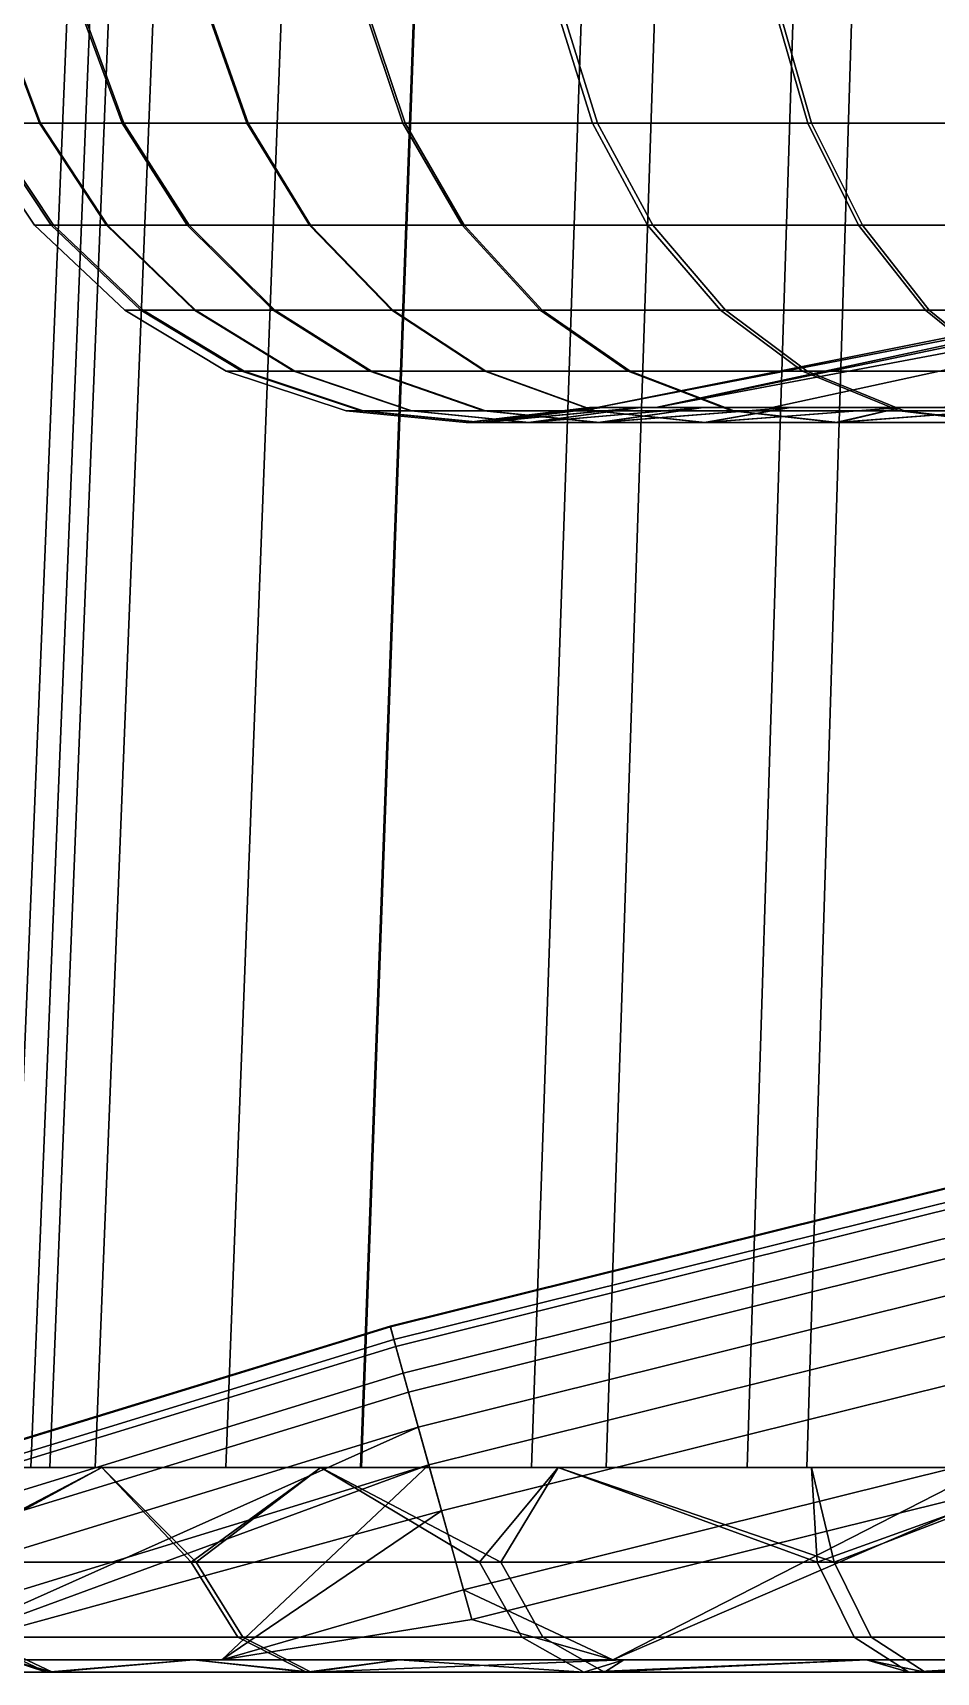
# Model space of a CAD drawing. Extents: x -14.7 to 14.7, y -21.5 to 0.1.
# Drawn here: x -11.45 to -8.21, y -21.5 to -15.63 of the extents above; entities that cross this region are included whole.
import ezdxf

# ---------------------------------------------------------------- set-up
doc = ezdxf.new("R2010")
doc.units = 0
doc.header["$MEASUREMENT"] = 0
doc.layers.add('IGES LEVEL 0', color=9, linetype='CONTINUOUS')

msp = doc.modelspace()

# ---------------------------------------------------------------- linework, layer by layer
at = {"layer": 'IGES LEVEL 0'}
for points in [[(-11.4529, -20.7685, -9.2607), (-10.9134, -7.5314, -8.8245), (-11.9455, -7.5314, -7.3674), (-12.536, -20.7685, -7.7316)], [(-12.143, -20.7685, 8.3352), (-11.5711, -7.5314, 7.9426), (-11.2727, -7.5314, 8.3607), (-11.8299, -20.7685, 8.774)], [(-11.8299, -20.7685, 8.774), (-11.2727, -7.5314, 8.3607), (-10.9939, -7.5314, 8.7241), (-11.5373, -20.7685, 9.1553)], [(-11.5373, -20.7685, 9.1553), (-10.9939, -7.5314, 8.7241), (-10.849, -7.5314, 8.9036), (-11.3853, -20.7685, 9.3437)], [(-10.2726, -20.7685, -10.5547), (-9.7888, -7.5314, -10.0576), (-10.9134, -7.5314, -8.8245), (-11.4529, -20.7685, -9.2607)], [(-11.3853, -20.7685, 9.3437), (-10.849, -7.5314, 8.9036), (-10.6941, -7.5314, 9.089), (-11.2227, -20.7685, 9.5383)], [(-11.2227, -20.7685, 9.5383), (-10.6941, -7.5314, 9.089), (-10.2487, -7.5314, 9.5885), (-10.7552, -20.7685, 10.0625)], [(-10.7552, -20.7685, 10.0625), (-10.2487, -7.5314, 9.5885), (-9.7853, -7.5314, 10.0609), (-10.269, -20.7685, 10.5582)], [(-9.3933, -20.7685, -11.3444), (-8.9508, -7.5314, -10.8101), (-9.7888, -7.5314, -10.0576), (-10.2726, -20.7685, -10.5547)], [(-10.269, -20.7685, 10.5582), (-9.7853, -7.5314, 10.0609), (-9.2055, -7.5314, 10.594), (-9.6605, -20.7685, 11.1177)], [(-9.6605, -20.7685, 11.1177), (-9.2055, -7.5314, 10.594), (-8.4689, -7.5314, 11.1916), (-8.8875, -20.7685, 11.7448)], [(-8.674, -20.7685, -11.9033), (-8.2655, -7.5314, -11.3427), (-8.9508, -7.5314, -10.8101), (-9.3933, -20.7685, -11.3444)], [(-8.8875, -20.7685, 11.7448), (-8.4689, -7.5314, 11.1916), (-7.3665, -7.5314, 11.9461), (-7.7306, -20.7685, 12.5366)], [(-8.0234, -20.7685, -12.3513), (-7.6454, -7.5314, -11.7695), (-8.2655, -7.5314, -11.3427), (-8.674, -20.7685, -11.9033)], [(-11.5832, -15.53, -2.4998), (-11.4223, -15.9567, -2.4651), (-11.6245, -15.9567, -1.1894), (-11.7883, -15.53, -1.2061)], [(-11.7797, -15.53, 1.288), (-11.616, -15.9567, 1.2701), (-11.4187, -15.9567, 2.4813), (-11.5796, -15.53, 2.5162)], [(-11.2835, -15.53, -3.6198), (-11.1267, -15.9567, -3.5695), (-11.4223, -15.9567, -2.4651), (-11.5832, -15.53, -2.4998)], [(-11.5796, -15.53, 2.5162), (-11.4187, -15.9567, 2.4813), (-11.1202, -15.9567, 3.5896), (-11.2769, -15.53, 3.6401)], [(-10.8258, -15.53, -4.8188), (-10.6754, -15.9567, -4.7518), (-11.1267, -15.9567, -3.5695), (-11.2835, -15.53, -3.6198)], [(-11.2769, -15.53, 3.6401), (-11.1202, -15.9567, 3.5896), (-10.6794, -15.9567, 4.7429), (-10.8299, -15.53, 4.8097)], [(-10.8299, -15.53, 4.8097), (-10.6794, -15.9567, 4.7429), (-10.1216, -15.9567, 5.8393), (-10.2642, -15.53, 5.9215)], [(-10.2559, -15.53, -5.936), (-10.1134, -15.9567, -5.8536), (-10.6754, -15.9567, -4.7518), (-10.8258, -15.53, -4.8188)], [(-10.2642, -15.53, 5.9215), (-10.1216, -15.9567, 5.8393), (-9.4242, -15.9567, 6.9086), (-9.557, -15.53, 7.006)], [(-9.5756, -15.53, -6.9805), (-9.4425, -15.9567, -6.8835), (-10.1134, -15.9567, -5.8536), (-10.2559, -15.53, -5.936)], [(-8.7934, -15.53, -7.9433), (-8.6712, -15.9567, -7.8329), (-9.4425, -15.9567, -6.8835), (-9.5756, -15.53, -6.9805)], [(-9.557, -15.53, 7.006), (-9.4242, -15.9567, 6.9086), (-8.6571, -15.9567, 7.8485), (-8.7791, -15.53, 7.9591)], [(-7.9586, -15.53, -8.7796), (-7.848, -15.9567, -8.6576), (-8.6712, -15.9567, -7.8329), (-8.7934, -15.53, -7.9433)], [(-8.7791, -15.53, 7.9591), (-8.6571, -15.9567, 7.8485), (-7.7867, -15.9567, 8.7127), (-7.8964, -15.53, 8.8355)], [(-11.6852, -15.9567, 0.0116), (-11.44, -16.3208, 0.0114), (-11.3722, -16.3208, 1.2435), (-11.616, -15.9567, 1.2701)], [(-11.6245, -15.9567, -1.1894), (-11.3806, -16.3208, -1.1644), (-11.44, -16.3208, 0.0114), (-11.6852, -15.9567, 0.0116)], [(-11.4223, -15.9567, -2.4651), (-11.1825, -16.3208, -2.4134), (-11.3806, -16.3208, -1.1644), (-11.6245, -15.9567, -1.1894)], [(-11.616, -15.9567, 1.2701), (-11.3722, -16.3208, 1.2435), (-11.1791, -16.3208, 2.4292), (-11.4187, -15.9567, 2.4813)], [(-11.1267, -15.9567, -3.5695), (-10.8932, -16.3208, -3.4946), (-11.1825, -16.3208, -2.4134), (-11.4223, -15.9567, -2.4651)], [(-11.4187, -15.9567, 2.4813), (-11.1791, -16.3208, 2.4292), (-10.8869, -16.3208, 3.5142), (-11.1202, -15.9567, 3.5896)], [(-10.6754, -15.9567, -4.7518), (-10.4514, -16.3208, -4.6521), (-10.8932, -16.3208, -3.4946), (-11.1267, -15.9567, -3.5695)], [(-11.1202, -15.9567, 3.5896), (-10.8869, -16.3208, 3.5142), (-10.4553, -16.3208, 4.6434), (-10.6794, -15.9567, 4.7429)], [(-10.6794, -15.9567, 4.7429), (-10.4553, -16.3208, 4.6434), (-9.9092, -16.3208, 5.7167), (-10.1216, -15.9567, 5.8393)], [(-10.1134, -15.9567, -5.8536), (-9.9011, -16.3208, -5.7307), (-10.4514, -16.3208, -4.6521), (-10.6754, -15.9567, -4.7518)], [(-10.1216, -15.9567, 5.8393), (-9.9092, -16.3208, 5.7167), (-9.2264, -16.3208, 6.7636), (-9.4242, -15.9567, 6.9086)], [(-9.4425, -15.9567, -6.8835), (-9.2444, -16.3208, -6.7391), (-9.9011, -16.3208, -5.7307), (-10.1134, -15.9567, -5.8536)], [(-8.6712, -15.9567, -7.8329), (-8.4892, -16.3208, -7.6685), (-9.2444, -16.3208, -6.7391), (-9.4425, -15.9567, -6.8835)], [(-9.4242, -15.9567, 6.9086), (-9.2264, -16.3208, 6.7636), (-8.4754, -16.3208, 7.6838), (-8.6571, -15.9567, 7.8485)], [(-7.848, -15.9567, -8.6576), (-7.6833, -16.3208, -8.4759), (-8.4892, -16.3208, -7.6685), (-8.6712, -15.9567, -7.8329)], [(-8.6571, -15.9567, 7.8485), (-8.4754, -16.3208, 7.6838), (-7.6233, -16.3208, 8.5299), (-7.7867, -15.9567, 8.7127)], [(-11.44, -16.3208, 0.0114), (-11.1172, -16.6257, 0.0111), (-11.0513, -16.6257, 1.2084), (-11.3722, -16.3208, 1.2435)], [(-11.3806, -16.3208, -1.1644), (-11.0595, -16.6257, -1.1316), (-11.1172, -16.6257, 0.0111), (-11.44, -16.3208, 0.0114)], [(-11.1825, -16.3208, -2.4134), (-10.867, -16.6257, -2.3453), (-11.0595, -16.6257, -1.1316), (-11.3806, -16.3208, -1.1644)], [(-11.3722, -16.3208, 1.2435), (-11.0513, -16.6257, 1.2084), (-10.8637, -16.6257, 2.3607), (-11.1791, -16.3208, 2.4292)], [(-10.8932, -16.3208, -3.4946), (-10.5858, -16.6257, -3.396), (-10.867, -16.6257, -2.3453), (-11.1825, -16.3208, -2.4134)], [(-11.1791, -16.3208, 2.4292), (-10.8637, -16.6257, 2.3607), (-10.5797, -16.6257, 3.4151), (-10.8869, -16.3208, 3.5142)], [(-10.4514, -16.3208, -4.6521), (-10.1565, -16.6257, -4.5208), (-10.5858, -16.6257, -3.396), (-10.8932, -16.3208, -3.4946)], [(-10.8869, -16.3208, 3.5142), (-10.5797, -16.6257, 3.4151), (-10.1603, -16.6257, 4.5123), (-10.4553, -16.3208, 4.6434)], [(-10.4553, -16.3208, 4.6434), (-10.1603, -16.6257, 4.5123), (-9.6296, -16.6257, 5.5554), (-9.9092, -16.3208, 5.7167)], [(-9.9011, -16.3208, -5.7307), (-9.6218, -16.6257, -5.569), (-10.1565, -16.6257, -4.5208), (-10.4514, -16.3208, -4.6521)], [(-9.9092, -16.3208, 5.7167), (-9.6296, -16.6257, 5.5554), (-8.9661, -16.6257, 6.5728), (-9.2264, -16.3208, 6.7636)], [(-9.2444, -16.3208, -6.7391), (-8.9835, -16.6257, -6.5489), (-9.6218, -16.6257, -5.569), (-9.9011, -16.3208, -5.7307)], [(-8.4892, -16.3208, -7.6685), (-8.2497, -16.6257, -7.4522), (-8.9835, -16.6257, -6.5489), (-9.2444, -16.3208, -6.7391)], [(-9.2264, -16.3208, 6.7636), (-8.9661, -16.6257, 6.5728), (-8.2363, -16.6257, 7.467), (-8.4754, -16.3208, 7.6838)], [(-7.6833, -16.3208, -8.4759), (-7.4665, -16.6257, -8.2367), (-8.2497, -16.6257, -7.4522), (-8.4892, -16.3208, -7.6685)], [(-8.4754, -16.3208, 7.6838), (-8.2363, -16.6257, 7.467), (-7.4082, -16.6257, 8.2892), (-7.6233, -16.3208, 8.5299)], [(-9.4256, -16.9742, -0.7064), (-9.2151, -16.9742, -2.1033), (-6.3515, -16.3793, -1.1199)], [(-6.3515, -16.3793, -1.1199), (-6.4495, -16.3793), (-9.4256, -16.9742, -0.7064)], [(-9.2151, -16.9742, 2.1033), (-9.4256, -16.9742, -0.7064), (-6.4495, -16.3793)], [(-9.2151, -16.9742, -2.1033), (-8.7987, -16.9742, -3.4532), (-6.0605, -16.3793, -2.2058)], [(-6.0605, -16.3793, -2.2058), (-6.3515, -16.3793, -1.1199), (-9.2151, -16.9742, -2.1033)], [(-6.4495, -16.3793), (-6.3515, -16.3793, 1.1199), (-9.2151, -16.9742, 2.1033)], [(-6.3515, -16.3793, 1.1199), (-6.0605, -16.3793, 2.2058), (-9.2151, -16.9742, 2.1033)], [(-8.1857, -16.9742, 4.726), (-9.2151, -16.9742, 2.1033), (-6.0605, -16.3793, 2.2058)], [(-8.7987, -16.9742, -3.4532), (-8.1857, -16.9742, -4.726), (-6.0605, -16.3793, -2.2058)], [(-11.1172, -16.6257, 0.0111), (-10.7535, -16.8434, 0.0107), (-10.6898, -16.8434, 1.1689), (-11.0513, -16.6257, 1.2084)], [(-11.0595, -16.6257, -1.1316), (-10.6977, -16.8434, -1.0945), (-10.7535, -16.8434, 0.0107), (-11.1172, -16.6257, 0.0111)], [(-10.867, -16.6257, -2.3453), (-10.5115, -16.8434, -2.2685), (-10.6977, -16.8434, -1.0945), (-11.0595, -16.6257, -1.1316)], [(-11.0513, -16.6257, 1.2084), (-10.6898, -16.8434, 1.1689), (-10.5083, -16.8434, 2.2834), (-10.8637, -16.6257, 2.3607)], [(-10.5858, -16.6257, -3.396), (-10.2395, -16.8434, -3.2849), (-10.5115, -16.8434, -2.2685), (-10.867, -16.6257, -2.3453)], [(-10.8637, -16.6257, 2.3607), (-10.5083, -16.8434, 2.2834), (-10.2336, -16.8434, 3.3034), (-10.5797, -16.6257, 3.4151)], [(-10.1565, -16.6257, -4.5208), (-9.8242, -16.8434, -4.3729), (-10.2395, -16.8434, -3.2849), (-10.5858, -16.6257, -3.396)], [(-10.5797, -16.6257, 3.4151), (-10.2336, -16.8434, 3.3034), (-9.8279, -16.8434, 4.3647), (-10.1603, -16.6257, 4.5123)], [(-10.1603, -16.6257, 4.5123), (-9.8279, -16.8434, 4.3647), (-9.3146, -16.8434, 5.3737), (-9.6296, -16.6257, 5.5554)], [(-9.6218, -16.6257, -5.569), (-9.307, -16.8434, -5.3868), (-9.8242, -16.8434, -4.3729), (-10.1565, -16.6257, -4.5208)], [(-9.6296, -16.6257, 5.5554), (-9.3146, -16.8434, 5.3737), (-8.6727, -16.8434, 6.3578), (-8.9661, -16.6257, 6.5728)], [(-8.9835, -16.6257, -6.5489), (-8.6896, -16.8434, -6.3347), (-9.307, -16.8434, -5.3868), (-9.6218, -16.6257, -5.569)], [(-8.2497, -16.6257, -7.4522), (-7.9798, -16.8434, -7.2084), (-8.6896, -16.8434, -6.3347), (-8.9835, -16.6257, -6.5489)], [(-8.9661, -16.6257, 6.5728), (-8.6727, -16.8434, 6.3578), (-7.9668, -16.8434, 7.2227), (-8.2363, -16.6257, 7.467)], [(-7.4665, -16.6257, -8.2367), (-7.2222, -16.8434, -7.9673), (-7.9798, -16.8434, -7.2084), (-8.2497, -16.6257, -7.4522)], [(-8.2363, -16.6257, 7.467), (-7.9668, -16.8434, 7.2227), (-7.1659, -16.8434, 8.018), (-7.4082, -16.6257, 8.2892)], [(-10.7535, -16.8434, 0.0107), (-10.3239, -16.9857, 0.0103), (-10.2627, -16.9857, 1.1222), (-10.6898, -16.8434, 1.1689)], [(-10.6977, -16.8434, -1.0945), (-10.2703, -16.9857, -1.0508), (-10.3239, -16.9857, 0.0103), (-10.7535, -16.8434, 0.0107)], [(-10.5115, -16.8434, -2.2685), (-10.0916, -16.9857, -2.1779), (-10.2703, -16.9857, -1.0508), (-10.6977, -16.8434, -1.0945)], [(-10.6898, -16.8434, 1.1689), (-10.2627, -16.9857, 1.1222), (-10.0885, -16.9857, 2.1922), (-10.5083, -16.8434, 2.2834)], [(-10.2395, -16.8434, -3.2849), (-9.8305, -16.9857, -3.1536), (-10.0916, -16.9857, -2.1779), (-10.5115, -16.8434, -2.2685)], [(-10.5083, -16.8434, 2.2834), (-10.0885, -16.9857, 2.1922), (-9.8247, -16.9857, 3.1714), (-10.2336, -16.8434, 3.3034)], [(-9.8242, -16.8434, -4.3729), (-9.4318, -16.9857, -4.1982), (-9.8305, -16.9857, -3.1536), (-10.2395, -16.8434, -3.2849)], [(-10.2336, -16.8434, 3.3034), (-9.8247, -16.9857, 3.1714), (-9.4353, -16.9857, 4.1904), (-9.8279, -16.8434, 4.3647)], [(-9.8279, -16.8434, 4.3647), (-9.4353, -16.9857, 4.1904), (-8.9425, -16.9857, 5.159), (-9.3146, -16.8434, 5.3737)], [(-9.307, -16.8434, -5.3868), (-8.9352, -16.9857, -5.1716), (-9.4318, -16.9857, -4.1982), (-9.8242, -16.8434, -4.3729)], [(-9.3146, -16.8434, 5.3737), (-8.9425, -16.9857, 5.159), (-8.3263, -16.9857, 6.1038), (-8.6727, -16.8434, 6.3578)], [(-8.6896, -16.8434, -6.3347), (-8.3425, -16.9857, -6.0816), (-8.9352, -16.9857, -5.1716), (-9.307, -16.8434, -5.3868)], [(-7.9798, -16.8434, -7.2084), (-7.661, -16.9857, -6.9204), (-8.3425, -16.9857, -6.0816), (-8.6896, -16.8434, -6.3347)], [(-8.6727, -16.8434, 6.3578), (-8.3263, -16.9857, 6.1038), (-7.6485, -16.9857, 6.9342), (-7.9668, -16.8434, 7.2227)], [(-10.3239, -16.9857, 0.0103), (-9.894, -17.0281, 0.0099), (-9.8354, -17.0281, 1.0754), (-10.2627, -16.9857, 1.1222)], [(-10.2703, -16.9857, -1.0508), (-9.8426, -17.0281, -1.0071), (-9.894, -17.0281, 0.0099), (-10.3239, -16.9857, 0.0103)], [(-10.0916, -16.9857, -2.1779), (-9.6713, -17.0281, -2.0872), (-9.8426, -17.0281, -1.0071), (-10.2703, -16.9857, -1.0508)], [(-10.2627, -16.9857, 1.1222), (-9.8354, -17.0281, 1.0754), (-9.6684, -17.0281, 2.1009), (-10.0885, -16.9857, 2.1922)], [(-9.8305, -16.9857, -3.1536), (-9.4211, -17.0281, -3.0223), (-9.6713, -17.0281, -2.0872), (-10.0916, -16.9857, -2.1779)], [(-10.0885, -16.9857, 2.1922), (-9.6684, -17.0281, 2.1009), (-9.4156, -17.0281, 3.0393), (-9.8247, -16.9857, 3.1714)], [(-9.4065, -16.9742, -0.9265), (-9.4521, -16.9742), (-9.894, -17.0281, 0.0099)], [(-9.4521, -16.9742), (-9.4065, -16.9742, 0.9265), (-9.894, -17.0281, 0.0099)], [(-9.8354, -17.0281, 1.0754), (-9.894, -17.0281, 0.0099), (-9.4065, -16.9742, 0.9265)], [(-9.894, -17.0281, 0.0099), (-9.8426, -17.0281, -1.0071), (-9.4065, -16.9742, -0.9265)], [(-9.2704, -16.9742, -1.844), (-9.4065, -16.9742, -0.9265), (-9.8426, -17.0281, -1.0071)], [(-9.8426, -17.0281, -1.0071), (-9.6713, -17.0281, -2.0872), (-9.2704, -16.9742, -1.844)], [(-9.4065, -16.9742, 0.9265), (-9.2704, -16.9742, 1.844), (-9.8354, -17.0281, 1.0754)], [(-9.6684, -17.0281, 2.1009), (-9.8354, -17.0281, 1.0754), (-9.2704, -16.9742, 1.844)], [(-9.4318, -16.9857, -4.1982), (-9.039, -17.0281, -4.0234), (-9.4211, -17.0281, -3.0223), (-9.8305, -16.9857, -3.1536)], [(-9.8247, -16.9857, 3.1714), (-9.4156, -17.0281, 3.0393), (-9.0424, -17.0281, 4.0159), (-9.4353, -16.9857, 4.1904)], [(-9.045, -16.9742, -2.7438), (-9.2704, -16.9742, -1.844), (-9.6713, -17.0281, -2.0872)], [(-9.6713, -17.0281, -2.0872), (-9.4211, -17.0281, -3.0223), (-9.045, -16.9742, -2.7438)], [(-9.2704, -16.9742, 1.844), (-9.045, -16.9742, 2.7438), (-9.6684, -17.0281, 2.1009)], [(-9.4156, -17.0281, 3.0393), (-9.6684, -17.0281, 2.1009), (-9.045, -16.9742, 2.7438)], [(-9.4353, -16.9857, 4.1904), (-9.0424, -17.0281, 4.0159), (-8.5701, -17.0281, 4.9442), (-8.9425, -16.9857, 5.159)], [(-8.9352, -16.9857, -5.1716), (-8.5631, -17.0281, -4.9563), (-9.039, -17.0281, -4.0234), (-9.4318, -16.9857, -4.1982)], [(-9.2151, -16.9742, 2.1033), (-9.4256, -16.9742, 0.7064), (-9.4256, -16.9742, -0.7064)], [(-8.7326, -16.9742, -3.6171), (-9.045, -16.9742, -2.7438), (-9.4211, -17.0281, -3.0223)], [(-9.4211, -17.0281, -3.0223), (-9.039, -17.0281, -4.0234), (-8.7326, -16.9742, -3.6171)], [(-9.045, -16.9742, 2.7438), (-8.7326, -16.9742, 3.6171), (-9.4156, -17.0281, 3.0393)], [(-9.0424, -17.0281, 4.0159), (-9.4156, -17.0281, 3.0393), (-8.7326, -16.9742, 3.6171)], [(-8.1857, -16.9742, 4.726), (-8.7987, -16.9742, 3.4532), (-9.2151, -16.9742, 2.1033)], [(-8.7326, -16.9742, 3.6171), (-8.336, -16.9742, 4.4557), (-9.0424, -17.0281, 4.0159)], [(-8.5701, -17.0281, 4.9442), (-9.0424, -17.0281, 4.0159), (-8.336, -16.9742, 4.4557)], [(-8.336, -16.9742, -4.4557), (-8.7326, -16.9742, -3.6171), (-9.039, -17.0281, -4.0234)], [(-9.039, -17.0281, -4.0234), (-8.5631, -17.0281, -4.9563), (-8.336, -16.9742, -4.4557)], [(-8.9425, -16.9857, 5.159), (-8.5701, -17.0281, 4.9442), (-7.9796, -17.0281, 5.8496), (-8.3263, -16.9857, 6.1038)], [(-8.3425, -16.9857, -6.0816), (-7.9951, -17.0281, -5.8283), (-8.5631, -17.0281, -4.9563), (-8.9352, -16.9857, -5.1716)], [(-8.336, -16.9742, 4.4557), (-7.8591, -16.9742, 5.2513), (-8.5701, -17.0281, 4.9442)], [(-7.9796, -17.0281, 5.8496), (-8.5701, -17.0281, 4.9442), (-7.8591, -16.9742, 5.2513)], [(-7.8591, -16.9742, -5.2513), (-8.336, -16.9742, -4.4557), (-8.5631, -17.0281, -4.9563)], [(-8.5631, -17.0281, -4.9563), (-7.9951, -17.0281, -5.8283), (-7.8591, -16.9742, -5.2513)], [(-7.661, -16.9857, -6.9204), (-7.342, -17.0281, -6.6322), (-7.9951, -17.0281, -5.8283), (-8.3425, -16.9857, -6.0816)], [(-8.3263, -16.9857, 6.1038), (-7.9796, -17.0281, 5.8496), (-7.33, -17.0281, 6.6454), (-7.6485, -16.9857, 6.9342)], [(-10.1666, -20.262, -0.6808), (-10.153, -20.3106, -2.0716), (-8.1103, -19.8031, -2.0716), (-8.1211, -19.7537, -0.6808)], [(-10.1657, -20.2652, 0.8458), (-10.1666, -20.262, -0.6808), (-8.1211, -19.7537, -0.6808), (-8.1204, -19.757, 0.8458)], [(-10.1463, -20.335, 2.4908), (-10.1657, -20.2652, 0.8458), (-8.1204, -19.757, 0.8458), (-8.1049, -19.8277, 2.4908)], [(-10.153, -20.3106, -2.0716), (-10.1195, -20.4311, -3.7077), (-8.0836, -19.9252, -3.7077), (-8.1103, -19.8031, -2.0716)], [(-10.1008, -20.4983, 4.3606), (-10.1463, -20.335, 2.4908), (-8.1049, -19.8277, 2.4908), (-8.0686, -19.9934, 4.3606)], [(-10.1195, -20.4311, -3.7077), (-10.066, -20.6233, -5.3641), (-8.0408, -20.1201, -5.3641), (-8.0836, -19.9252, -3.7077)], [(-10.0284, -20.7585, 6.2685), (-10.1008, -20.4983, 4.3606), (-8.0686, -19.9934, 4.3606), (-8.0108, -20.2571, 6.2685)], [(-10.066, -20.6233, -5.3641), (-9.9824, -20.9239, -7.2187), (-7.9741, -20.4248, -7.2187), (-8.0408, -20.1201, -5.3641)], [(-12.0711, -20.8461, -0.6808), (-12.055, -20.894, -2.0716), (-10.153, -20.3106, -2.0716), (-10.1666, -20.262, -0.6808)], [(-12.07, -20.8493, 0.8458), (-12.0711, -20.8461, -0.6808), (-10.1666, -20.262, -0.6808), (-10.1657, -20.2652, 0.8458)], [(-12.047, -20.9179, 2.4908), (-12.07, -20.8493, 0.8458), (-10.1657, -20.2652, 0.8458), (-10.1463, -20.335, 2.4908)], [(-9.904, -21.2058, 8.5923), (-10.0284, -20.7585, 6.2685), (-8.0108, -20.2571, 6.2685), (-7.9114, -20.7107, 8.5923)], [(-12.055, -20.894, -2.0716), (-12.0152, -21.0125, -3.7077), (-10.1195, -20.4311, -3.7077), (-10.153, -20.3106, -2.0716)], [(-11.993, -21.0787, 4.3606), (-12.047, -20.9179, 2.4908), (-10.1463, -20.335, 2.4908), (-10.1008, -20.4983, 4.3606)], [(-12.0152, -21.0125, -3.7077), (-11.9517, -21.2016, -5.3641), (-10.066, -20.6233, -5.3641), (-10.1195, -20.4311, -3.7077)], [(-9.9824, -20.9239, -7.2187), (-9.8743, -21.3125, -9.0554), (-7.8877, -20.8189, -9.0554), (-7.9741, -20.4248, -7.2187)], [(-11.9071, -21.3347, 6.2685), (-11.993, -21.0787, 4.3606), (-10.1008, -20.4983, 4.3606), (-10.0284, -20.7585, 6.2685)], [(-10.066, -20.6233, -5.3641), (-11.9517, -21.2016, -5.3641), (-11.9297, -21.4573, -6.8876)], [(-9.9824, -20.9239, -7.2187), (-10.066, -20.6233, -5.3641), (-11.9297, -21.4573, -6.8876)], [(-9.904, -21.2058, 8.5923), (-7.9114, -20.7107, 8.5923), (-9.3696, -21.4573, 10.098)], [(-7.7599, -21.4573, 11.3817), (-9.3696, -21.4573, 10.098), (-7.9114, -20.7107, 8.5923)], [(-10.7699, -21.4573, 8.5887), (-11.9297, -21.4573, 6.8876), (-10.0284, -20.7585, 6.2685)], [(-11.9071, -21.3347, 6.2685), (-10.0284, -20.7585, 6.2685), (-11.9297, -21.4573, 6.8876)], [(-11.1996, -20.7685, 9.5654), (-11.9156, -20.7685, 8.6572), (-11.8243, -21.1067, 8.6681)], [(-11.9156, -20.7685, -8.6572), (-11.1996, -20.7685, -9.5654), (-11.8473, -21.1067, -8.6366)], [(-10.8795, -21.1067, -9.8277), (-11.8473, -21.1067, -8.6366), (-11.1996, -20.7685, -9.5654)], [(-11.8243, -21.1067, 8.6681), (-10.8618, -21.1067, 9.8473), (-11.1996, -20.7685, 9.5654)], [(-10.4146, -20.7685, 10.4146), (-11.1996, -20.7685, 9.5654), (-10.8618, -21.1067, 9.8473)], [(-11.1996, -20.7685, -9.5654), (-10.4146, -20.7685, -10.4146), (-10.8795, -21.1067, -9.8277)], [(-9.8467, -21.1067, -10.8624), (-10.8795, -21.1067, -9.8277), (-10.4146, -20.7685, -10.4146)], [(-10.8618, -21.1067, 9.8473), (-9.7698, -21.1067, 10.9316), (-10.4146, -20.7685, 10.4146)], [(-10.0284, -20.7585, 6.2685), (-9.904, -21.2058, 8.5923), (-10.7699, -21.4573, 8.5887)], [(-9.5654, -20.7685, 11.1996), (-10.4146, -20.7685, 10.4146), (-9.7698, -21.1067, 10.9316)], [(-10.4146, -20.7685, -10.4146), (-9.5654, -20.7685, -11.1996), (-9.8467, -21.1067, -10.8624)], [(-8.6372, -21.1067, -11.8468), (-9.8467, -21.1067, -10.8624), (-9.5654, -20.7685, -11.1996)], [(-9.7698, -21.1067, 10.9316), (-8.5764, -21.1067, 11.8909), (-9.5654, -20.7685, 11.1996)], [(-8.6572, -20.7685, 11.9156), (-9.5654, -20.7685, 11.1996), (-8.5764, -21.1067, 11.8909)], [(-9.5654, -20.7685, -11.1996), (-8.6572, -20.7685, -11.9156), (-8.6372, -21.1067, -11.8468)], [(-7.6956, -20.7685, 12.5581), (-8.6572, -20.7685, 11.9156), (-8.5764, -21.1067, 11.8909)], [(-8.6572, -20.7685, -11.9156), (-7.6956, -20.7685, -12.5581), (-8.6372, -21.1067, -11.8468)], [(-7.3786, -21.1067, -12.6691), (-8.6372, -21.1067, -11.8468), (-7.6956, -20.7685, -12.5581)], [(-8.5764, -21.1067, 11.8909), (-7.2864, -21.1067, 12.7224), (-7.6956, -20.7685, 12.5581)], [(-7.8877, -20.8189, -9.0554), (-9.8743, -21.3125, -9.0554), (-9.3696, -21.4573, -10.098)], [(-9.3696, -21.4573, -10.098), (-7.7599, -21.4573, -11.3817), (-7.8877, -20.8189, -9.0554)], [(-11.9297, -21.4573, -6.8876), (-10.7699, -21.4573, -8.5887), (-9.9824, -20.9239, -7.2187)], [(-9.8743, -21.3125, -9.0554), (-9.9824, -20.9239, -7.2187), (-10.7699, -21.4573, -8.5887)], [(-10.8795, -21.1067, -9.8277), (-10.7122, -21.3752, -9.6766), (-11.6651, -21.3752, -8.5037), (-11.8473, -21.1067, -8.6366)], [(-11.8243, -21.1067, 8.6681), (-11.6424, -21.3752, 8.5348), (-10.6947, -21.3752, 9.6959), (-10.8618, -21.1067, 9.8473)], [(-9.8467, -21.1067, -10.8624), (-9.6952, -21.3752, -10.6954), (-10.7122, -21.3752, -9.6766), (-10.8795, -21.1067, -9.8277)], [(-10.8618, -21.1067, 9.8473), (-10.6947, -21.3752, 9.6959), (-9.6195, -21.3752, 10.7635), (-9.7698, -21.1067, 10.9316)], [(-8.6372, -21.1067, -11.8468), (-8.5044, -21.3752, -11.6646), (-9.6952, -21.3752, -10.6954), (-9.8467, -21.1067, -10.8624)], [(-9.7698, -21.1067, 10.9316), (-9.6195, -21.3752, 10.7635), (-8.4445, -21.3752, 11.7081), (-8.5764, -21.1067, 11.8909)], [(-7.3786, -21.1067, -12.6691), (-7.2651, -21.3752, -12.4742), (-8.5044, -21.3752, -11.6646), (-8.6372, -21.1067, -11.8468)], [(-8.5764, -21.1067, 11.8909), (-8.4445, -21.3752, 11.7081), (-7.1743, -21.3752, 12.5267), (-7.2864, -21.1067, 12.7224)], [(-9.3696, -21.4573, 10.098), (-10.7699, -21.4573, 8.5887), (-9.904, -21.2058, 8.5923)], [(-10.7699, -21.4573, -8.5887), (-9.3696, -21.4573, -10.098), (-9.8743, -21.3125, -9.0554)], [(-12.504, -21.3752, 7.2137), (-12.2174, -21.501, 7.0483), (-11.3755, -21.501, 8.3391), (-11.6424, -21.3752, 8.5348)], [(-11.6651, -21.3752, -8.5037), (-11.3977, -21.501, -8.3088), (-12.2074, -21.501, -7.0656), (-12.4938, -21.3752, -7.2313)], [(-10.7122, -21.3752, -9.6766), (-10.4667, -21.501, -9.4548), (-11.3977, -21.501, -8.3088), (-11.6651, -21.3752, -8.5037)], [(-11.6424, -21.3752, 8.5348), (-11.3755, -21.501, 8.3391), (-10.4496, -21.501, 9.4736), (-10.6947, -21.3752, 9.6959)], [(-9.6952, -21.3752, -10.6954), (-9.473, -21.501, -10.4502), (-10.4667, -21.501, -9.4548), (-10.7122, -21.3752, -9.6766)], [(-10.6947, -21.3752, 9.6959), (-10.4496, -21.501, 9.4736), (-9.399, -21.501, 10.5167), (-9.6195, -21.3752, 10.7635)], [(-8.5044, -21.3752, -11.6646), (-8.3094, -21.501, -11.3972), (-9.473, -21.501, -10.4502), (-9.6952, -21.3752, -10.6954)], [(-9.6195, -21.3752, 10.7635), (-9.399, -21.501, 10.5167), (-8.2509, -21.501, 11.4397), (-8.4445, -21.3752, 11.7081)], [(-7.2651, -21.3752, -12.4742), (-7.0986, -21.501, -12.1882), (-8.3094, -21.501, -11.3972), (-8.5044, -21.3752, -11.6646)], [(-8.4445, -21.3752, 11.7081), (-8.2509, -21.501, 11.4397), (-7.0098, -21.501, 12.2395), (-7.1743, -21.3752, 12.5267)], [(-11.3755, -21.501, 8.3391), (-12.2174, -21.501, 7.0483), (-11.5322, -21.4573, 7.5344)], [(-12.2074, -21.501, -7.0656), (-11.3977, -21.501, -8.3088), (-11.5322, -21.4573, -7.5344)], [(-10.8706, -21.4573, -8.461), (-11.5322, -21.4573, -7.5344), (-11.3977, -21.501, -8.3088)], [(-11.5322, -21.4573, 7.5344), (-10.8706, -21.4573, 8.461), (-11.3755, -21.501, 8.3391)], [(-11.3977, -21.501, -8.3088), (-10.4667, -21.501, -9.4548), (-10.8706, -21.4573, -8.461)], [(-10.4496, -21.501, 9.4736), (-11.3755, -21.501, 8.3391), (-10.8706, -21.4573, 8.461)], [(-10.1348, -21.4573, -9.3297), (-10.8706, -21.4573, -8.461), (-10.4667, -21.501, -9.4548)], [(-10.8706, -21.4573, 8.461), (-10.1348, -21.4573, 9.3297), (-10.4496, -21.501, 9.4736)], [(-10.4667, -21.501, -9.4548), (-9.473, -21.501, -10.4502), (-10.1348, -21.4573, -9.3297)], [(-10.1348, -21.4573, 9.3297), (-9.3297, -21.4573, 10.1348), (-10.4496, -21.501, 9.4736)], [(-9.399, -21.501, 10.5167), (-10.4496, -21.501, 9.4736), (-9.3297, -21.4573, 10.1348)], [(-9.3297, -21.4573, -10.1348), (-10.1348, -21.4573, -9.3297), (-9.473, -21.501, -10.4502)], [(-8.461, -21.4573, -10.8706), (-9.3297, -21.4573, -10.1348), (-9.473, -21.501, -10.4502)], [(-9.473, -21.501, -10.4502), (-8.3094, -21.501, -11.3972), (-8.461, -21.4573, -10.8706)], [(-9.3297, -21.4573, 10.1348), (-8.461, -21.4573, 10.8706), (-9.399, -21.501, 10.5167)], [(-8.2509, -21.501, 11.4397), (-9.399, -21.501, 10.5167), (-8.461, -21.4573, 10.8706)], [(-7.5344, -21.4573, -11.5322), (-8.461, -21.4573, -10.8706), (-8.3094, -21.501, -11.3972)], [(-8.461, -21.4573, 10.8706), (-7.5344, -21.4573, 11.5322), (-8.2509, -21.501, 11.4397)], [(-8.3094, -21.501, -11.3972), (-7.0986, -21.501, -12.1882), (-7.5344, -21.4573, -11.5322)], [(-7.0098, -21.501, 12.2395), (-8.2509, -21.501, 11.4397), (-7.5344, -21.4573, 11.5322)]]:
    msp.add_3dface(points, dxfattribs=at)

doc.saveas('drawing.dxf')
